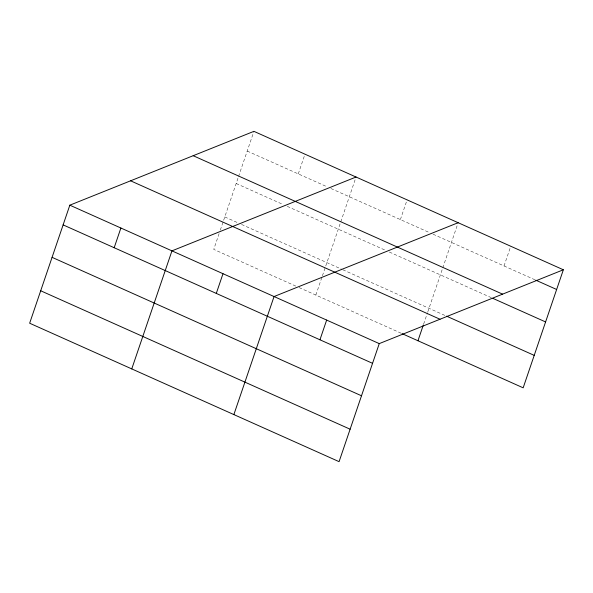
<?xml version="1.0" encoding="UTF-8"?>
<svg xmlns="http://www.w3.org/2000/svg" width="593" height="593" viewBox="0 0 593 593"><rect width="100%" height="100%" fill="white"/><g stroke="black" fill="none" stroke-linecap="round" stroke-linejoin="round"><path stroke-width="0.44" stroke-dasharray="2.96 2.22" d="M219.114 233.605L213.739 249.386L295.766 286.085M220.307 230.091L238.26 177.366M238.556 176.492L253.923 131.342M298.272 173.897L304.98 154.187M315.854 295.069L322.118 276.657M322.422 275.775L356.037 177.025M400.379 219.58L407.095 199.871M423.632 324.089L427.516 312.689M427.812 311.814L442.482 268.733M442.778 267.858L458.144 222.709M504.035 265.96L510.751 246.243M247.214 151.059L327.566 187.003M330.909 188.5L429.673 232.686M433.023 234.183L534.93 279.777M236.17 183.504L283.039 204.474M287.227 206.349L385.984 250.535M389.334 252.032L492.153 298.034M224.784 216.942L238.178 222.931M241.529 224.428L341.961 269.363M342.798 269.733L445.706 315.78M299.109 287.583L401.224 333.266"/><path stroke-width="0.89" d="M563.35 269.778L253.923 131.342L69.833 205.178L29.65 323.222L339.077 461.658L379.261 343.614L563.35 269.778L523.167 387.822L402.061 333.637M114.182 247.733L120.89 228.016M131.757 368.905L171.948 250.861L356.037 177.025M216.289 293.416L222.998 273.699M233.872 414.589L274.055 296.544L458.144 222.709M319.946 339.789L326.654 320.079M417.961 340.753L423.335 324.971M535.768 280.155L556.642 289.488M193.177 155.707L502.597 294.143M492.991 298.405L545.59 321.94M446.544 316.151L534.211 355.37M130.586 180.813L440.006 319.249M69.833 205.178L379.261 343.614M63.125 224.888L372.552 363.324M52.08 257.34L361.5 395.776M40.695 290.77L350.122 429.206"/></g></svg>
